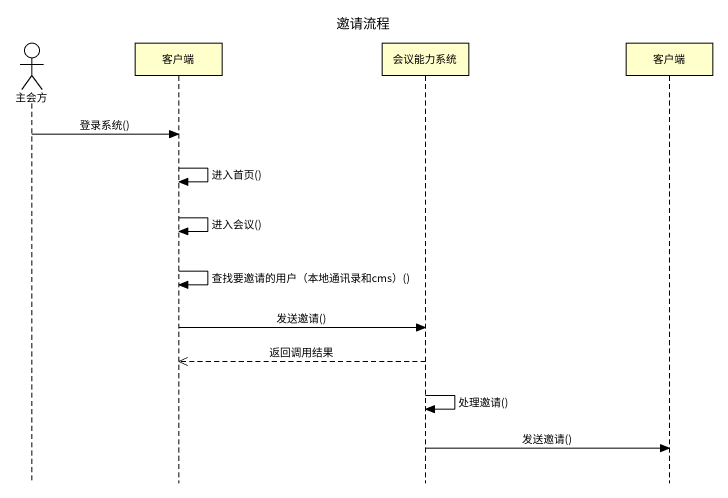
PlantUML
@startuml
title 邀请流程
hide footbox
actor 主会方
participant 客户端
participant 会议能力系统
participant "客户端" as 客户端_2

主会方 -> 客户端 : 登录系统()
客户端 -> 客户端 : 进入首页()
客户端 -> 客户端 : 进入会议()
客户端 -> 客户端 : 查找要邀请的用户（本地通讯录和cms）()
客户端 -> 会议能力系统 : 发送邀请()
会议能力系统 -->> 客户端 : 返回调用结果
会议能力系统 -> 会议能力系统 : 处理邀请()
会议能力系统 -> 客户端_2 : 发送邀请()
@enduml
